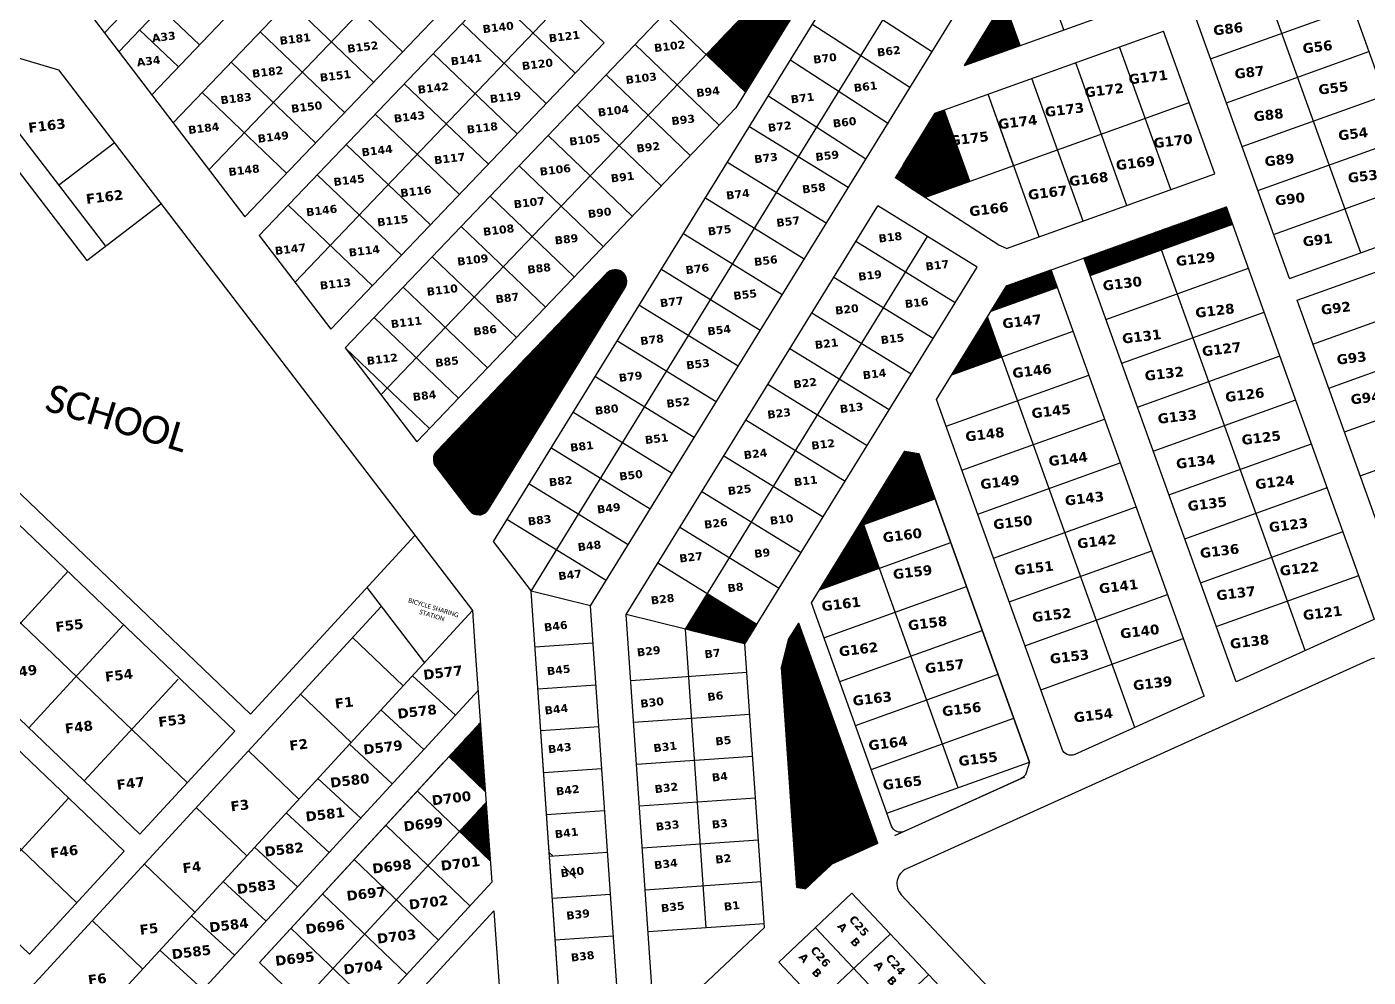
# Model space of a CAD drawing. Header units: millimetres. Extents: x 2359 to 301137, y 976657 to 981112.
# Drawn here: x 298977 to 299553, y 978915 to 979323 of the extents above; entities that cross this region are included whole.
import ezdxf

# ---------------------------------------------------------------- set-up
doc = ezdxf.new("R2010")
doc.units = ezdxf.units.MM
doc.header["$MEASUREMENT"] = 0
doc.layers.add('Annotation - Text_Pen_No__86', color=7, linetype='Continuous', lineweight=20, true_color=0x5555ff)
doc.layers.add('DESIGNNN', color=7, linetype='Continuous')
doc.layers.add('Plines', color=1, linetype='Continuous')
doc.styles.get("Standard").update_dxf_attribs({"font": 'arial.ttf'})
pattern_1 = [(45, (20960.45515, 4365.00687), (-0.088388347648, 0.088388347648), [])]

msp = doc.modelspace()

# ---------------------------------------------------------------- hatches: boundary and pattern name
h = msp.add_hatch()
h.set_pattern_fill('ANSI31', color=3)
h.set_pattern_definition(pattern_1)
h.paths.add_polyline_path([(299359.91995, 979139.78761), (299353.87479, 979140.77377), (299335.65028, 979111.20446), (299336.2887, 979109.42607), (299366.87737, 979120.40712)])
h.paths.add_polyline_path([(299335.65028, 979111.20446), (299317.24341, 979081.33927), (299343.04628, 979090.60227)])
h.paths.add_polyline_path([(299370.77241, 979287.13565), (299366.8634, 979285.73235), (299349.73581, 979257.94279), (299362.54845, 979249.65255), (299381.75347, 979256.54699)])
h.paths.add_polyline_path([(299396.50843, 979333.83148), (299379.47688, 979306.19775), (299403.35182, 979314.76864)])
h.paths.add_polyline_path([(299329.46105, 979461.40478), (299313.30634, 979444.49987), (299331.3805, 979427.2278), (299338.90399, 979435.10066)])
h.paths.add_polyline_path([(299306.79798, 979524.53465), (299295.07413, 979512.26636), (299313.14829, 979494.99429), (299316.24093, 979498.23054)])
h = msp.add_hatch()
h.set_pattern_fill('ANSI31', color=3)
h.set_pattern_definition(pattern_1)
h.paths.add_polyline_path([(299494.6252, 979238.09747), (299491.92168, 979245.62835), (299430.74435, 979223.66623), (299433.44787, 979216.13535)])
h.paths.add_polyline_path([(299419.33002, 979211.06717), (299416.62651, 979218.59805), (299397.63931, 979211.78182), (299390.9109, 979200.86496)])
h.paths.add_polyline_path([(299389.36323, 979198.35385), (299374.09292, 979173.57775), (299395.49894, 979181.26232)])
h.paths.add_polyline_path([(299649.30794, 979413.94223), (299603.41989, 979393.78516), (299608.4564, 979379.75553), (299655.51589, 979396.64947)])
h.paths.add_polyline_path([(299594.24228, 979389.75375), (299548.35424, 979369.59667), (299551.98502, 979359.48281), (299599.04451, 979376.37674)])
h.paths.add_polyline_path([(300047.66012, 979523.39144), (300040.97076, 979520.45303), (300051.02516, 979497.56397), (300058.93933, 979501.0404)])
h = msp.add_hatch()
h.set_pattern_fill('ANSI31', color=3)
h.set_pattern_definition(pattern_1)
h.paths.add_polyline_path([(299233.89473, 979211.0281, 0.899983778), (299226.02341, 979217.10592), (299153.02599, 979140.71863, 0.36941146), (299152.6687, 979134.2274), (299167.01827, 979115.45839, 0.525869059), (299175.24687, 979115.8718)])
h.paths.add_polyline_path([(299343.48218, 979388.83401), (299343.28356, 979389.02381), (299268.66819, 979310.94343), (299285.5391, 979294.82121)])
h = msp.add_hatch()
h.set_pattern_fill('ANSI31', color=3)
h.set_pattern_definition(pattern_1)
h.paths.add_polyline_path([(299171.81328, 979024.44665), (299158.32269, 979009.79686), (299173.92015, 978994.88033)])
h.paths.add_polyline_path([(299174.25425, 978990.19177), (299162.84307, 978977.80006), (299176.03637, 978965.18273)])
h.paths.add_polyline_path([(299290.49361, 979066.52637), (299269.21115, 979079.64343), (299259.83292, 979064.42722), (299285.32796, 979058.1451)])
h = msp.add_hatch()
h.set_pattern_fill('ANSI31', color=3)
h.set_pattern_definition(pattern_1)
h.paths.add_polyline_path([(299308.4581, 979067.08507), (299304.07885, 979059.97973), (299301.06353, 979048.04443), (299307.60415, 978953.61683), (299311.33109, 978953.06446), (299322.74659, 978963.81888), (299342.35584, 978972.66007)])

# ---------------------------------------------------------------- linework, layer by layer
at = {"color": 4}
for p, q in [((299102.20654, 979346.62792), (299138.35487, 979312.08376)), ((299188.83618, 979350.43511), (299224.9845, 979315.89096)), ((299089.77065, 979333.61452), (299125.91897, 979299.07037)), ((299176.40028, 979337.42171), (299212.54861, 979302.87756)), ((299250.59403, 979328.21551), (299285.5391, 979294.82121)), ((299163.96439, 979324.40832), (299200.11271, 979289.86416)), ((299077.33475, 979320.60113), (299113.48308, 979286.05697)), ((299311.50683, 979319.8007), (299311.61414, 979319.69815)), ((299151.52849, 979311.39492), (299187.67682, 979276.85077)), ((299238.15813, 979315.20211), (299274.30646, 979280.65796)), ((299064.89885, 979307.58773), (299101.04718, 979273.04357)), ((299225.72223, 979302.18872), (299261.87056, 979267.64456)), ((299052.46296, 979294.57433), (299088.61128, 979260.03018)), ((299139.0926, 979298.38152), (299175.24092, 979263.83737)), ((299213.28634, 979289.17532), (299249.43466, 979254.63117)), ((299126.6567, 979285.36813), (299162.80503, 979250.82397)), ((299200.85044, 979276.16192), (299236.99877, 979241.61777)), ((299114.22081, 979272.35473), (299150.36913, 979237.81058)), ((299101.78491, 979259.34133), (299137.93323, 979224.79718)), ((299188.41455, 979263.14853), (299224.56287, 979228.60437)), ((299175.97865, 979250.13513), (299212.12698, 979215.59097)), ((299089.34901, 979246.32794), (299125.49734, 979211.78378)), ((299163.54276, 979237.12173), (299199.69108, 979202.57758)), ((299163.54276, 979237.12173), (299199.69108, 979202.57758)), ((299151.10686, 979224.10834), (299187.25518, 979189.56418)), ((299138.67096, 979211.09494), (299174.81929, 979176.55078)), ((299126.23507, 979198.08154), (299162.38339, 979163.53739)), ((299113.79917, 979185.06815), (299149.9475, 979150.52399))]:
    msp.add_line(p, q, dxfattribs=at)
for p, q in [((299034.62886, 979330.91411), (299051.25709, 979315.0238)), ((299025.64738, 979321.51555), (299042.2756, 979305.62524)), ((299407.42281, 979007.46437), (299359.91995, 979139.78761)), ((299376.83415, 978996.48331), (299335.65028, 979111.20446)), ((299342.35584, 978972.66007), (299308.4581, 979067.08507))]:
    msp.add_line(p, q)
at = {"color": 1}
for p, q in [((298990.90738, 979254.8682), (299014.72391, 979273.11027)), ((299003.03481, 979222.58933), (299034.79018, 979246.91209))]:
    msp.add_line(p, q, dxfattribs=at)
at = {"color": 40, "true_color": 0xf8d731}
for p, q in [((299336.2887, 979109.42607), (299366.87737, 979120.40712)), ((299317.24341, 979081.33927), (299373.63494, 979101.58333)), ((299319.21519, 979060.79742), (299380.39252, 979082.75954)), ((299325.97276, 979041.97363), (299387.15009, 979063.93575)), ((299332.73034, 979023.14983), (299393.90767, 979045.11195)), ((299339.48791, 979004.32604), (299400.66524, 979026.28816)), ((299346.24549, 978985.50225), (299407.42281, 979007.46437))]:
    msp.add_line(p, q, dxfattribs=at)
at = {"color": 2}
for points in [[(299518.8794, 979214.92996), (299466.17032, 979361.75555, -0.414213562), (299468.58357, 979366.87182), (299522.23138, 979386.13091, -0.414213562), (299527.34765, 979383.71766), (299580.05673, 979236.89208)], [(299482.26988, 979035.74291), (299426.77551, 979010.72225, -0.437520368), (299421.36666, 979013.01723), (299367.54234, 979162.94941)]]:
    msp.add_lwpolyline(points, format="xyb", dxfattribs=at)
for points in [[(299372.82388, 979371.63987), (299356.1204, 979382.44762, 0.420656297), (299349.14772, 979380.87313), (299177.28644, 979102.02777)], [(299397.47013, 979227.65836), (299394.18487, 979229.18266), (299355.48528, 979254.22268, -0.407800046), (299353.32885, 979263.77251), (299366.8634, 979285.73235)], [(299313.82939, 979075.80001), (299353.87479, 979140.77377), (299359.91995, 979139.78761), (299407.42281, 979007.46437), (299405.99767, 979002.84034, -0.215300713), (299403.8192, 979000.37197), (299353.61784, 978977.73775, -0.437520368), (299348.20899, 978980.03274), (299313.82939, 979075.80001)]]:
    msp.add_lwpolyline(points, format="xyb")
for points in [[(299422.17561, 979321.52622), (299400.21349, 979382.70355)], [(299403.35182, 979314.76864), (299381.3897, 979375.94597)], [(299549.46807, 979225.91102), (299495.40747, 979376.50136)], [(299379.47688, 979306.19775), (299459.8232, 979335.04137)], [(299485.09153, 979309.04893), (299546.26886, 979331.01104)], [(299366.8634, 979285.73235), (299464.89138, 979320.92352)], [(299486.8535, 979259.74619), (299464.89138, 979320.92352)], [(299468.0297, 979252.98862), (299446.06759, 979314.16595)], [(299491.84911, 979290.22513), (299553.02643, 979312.18725)], [(299449.20591, 979246.23105), (299427.24379, 979307.40837)], [(299430.38212, 979239.47347), (299408.42, 979300.6508)], [(299411.55832, 979232.7159), (299389.59621, 979293.89322)], [(299498.60668, 979271.40134), (299559.78401, 979293.36346)], [(299362.54845, 979249.65255), (299475.87244, 979290.33486)], [(299505.36425, 979252.57755), (299566.54158, 979274.53966)], [(299397.47013, 979227.65836), (299486.8535, 979259.74619)], [(299512.12183, 979233.75375), (299573.29916, 979255.71587)], [(299397.63931, 979211.78182), (299491.92168, 979245.62835)], [(299508.14035, 979200.44988), (299491.92168, 979245.62835)], [(299518.8794, 979214.92996), (299580.05673, 979236.89208)], [(299525.70724, 979055.32745), (299464.03653, 979227.11641)], [(299522.25819, 979205.51806), (299583.43552, 979227.48018)], [(299482.26988, 979035.74291), (299416.62651, 979218.59805)], [(299495.98694, 979041.9275), (299430.74435, 979223.66623)], [(299367.54234, 979162.94941), (299397.70587, 979211.88982)], [(299390.9109, 979200.86496), (299419.33002, 979211.06717)], [(299529.01577, 979186.69427), (299590.19309, 979208.65639)], [(299569.56121, 979073.75151), (299522.25819, 979205.51806)], [(299452.54957, 979022.34296), (299389.36323, 979198.35385)], [(299446.96302, 979178.48776), (299508.14035, 979200.44988)], [(299555.44337, 979068.68333), (299508.14035, 979200.44988)], [(299374.09292, 979173.57775), (299426.0876, 979192.24338)], [(299535.77334, 979167.87048), (299596.95067, 979189.83259)], [(299453.72059, 979159.66397), (299514.89792, 979181.62609)], [(299371.66785, 979151.45747), (299432.84517, 979173.41958)], [(299371.66785, 979151.45747), (299432.84517, 979173.41958)], [(299542.53091, 979149.04668), (299603.70824, 979171.0088)], [(299460.47817, 979140.84018), (299521.6555, 979162.8023)], [(299378.42542, 979132.63367), (299439.60275, 979154.59579)], [(299549.28849, 979130.22289), (299610.46582, 979152.18501)], [(299467.23574, 979122.01639), (299528.41307, 979143.9785)], [(299407.42281, 979007.46437), (299359.91995, 979139.78761)], [(299385.183, 979113.80988), (299446.36032, 979135.772)], [(299473.99332, 979103.19259), (299535.17064, 979125.15471)], [(299391.94057, 979094.98609), (299453.1179, 979116.9482)], [(299480.75089, 979084.3688), (299541.92822, 979106.33092)], [(299398.69815, 979076.16229), (299459.87547, 979098.12441)], [(299487.50847, 979065.54501), (299548.68579, 979087.50712)], [(299405.45572, 979057.3385), (299466.63305, 979079.30062)], [(299555.44337, 979068.68333), (299554.88603, 979068.48325), (299495.98694, 979041.9275)], [(299412.21329, 979038.51471), (299473.39062, 979060.47683)]]:
    msp.add_lwpolyline(points, dxfattribs=at)
at = {"color": 4}
for points in [[(299308.31956, 979266.98144), (299360.40428, 979351.48904), (299373.79819, 979373.22068)], [(299219.04086, 979074.47863), (299390.02291, 979351.89745)], [(299365.81047, 979311.85985), (299323.82141, 979339.02827)], [(299379.47688, 979306.19775), (299396.50843, 979333.83148)], [(299356.0322, 979296.74743), (299314.04313, 979323.91584)], [(299346.91736, 979281.20573), (299304.59658, 979308.58879)], [(299337.13909, 979266.09331), (299295.15002, 979293.26173)], [(299329.60202, 979253.86439), (299287.03711, 979280.0985)], [(299193.54582, 979080.76075), (299308.31956, 979266.98144)], [(299320.15774, 979238.54102), (299277.59283, 979264.77513)], [(299310.71346, 979223.21766), (299268.14855, 979249.45176)], [(299234.33788, 979070.70935), (299342.37149, 979245.99416)], [(299384.9364, 979219.76005), (299342.37149, 979245.99416)], [(299301.26918, 979207.89429), (299258.70427, 979234.1284)], [(299259.83292, 979064.42722), (299363.65394, 979232.8771)], [(299375.49212, 979204.43668), (299332.92721, 979230.67079)], [(299291.8249, 979192.57092), (299249.25999, 979218.80503)], [(299285.32796, 979058.1451), (299384.9364, 979219.76005)], [(299366.04784, 979189.11331), (299323.48293, 979215.34742)], [(299282.38062, 979177.24755), (299239.81571, 979203.48166)], [(299356.60356, 979173.78995), (299314.03865, 979200.02406)], [(299272.93634, 979161.92419), (299230.37143, 979188.15829)], [(299347.15928, 979158.46658), (299304.59437, 979184.70069)], [(299263.49206, 979146.60082), (299220.92715, 979172.83493)], [(299337.715, 979143.14321), (299295.15009, 979169.37732)], [(299254.04778, 979131.27745), (299211.48287, 979157.51156)], [(299328.27072, 979127.81984), (299285.70581, 979154.05395)], [(299244.6035, 979115.95408), (299202.03859, 979142.18819)], [(299318.82644, 979112.49648), (299276.26153, 979138.73059)], [(299235.15922, 979100.63072), (299192.59431, 979126.86482)], [(299309.38216, 979097.17311), (299266.81725, 979123.40722)], [(299225.71494, 979085.30735), (299183.15003, 979111.54146)], [(299299.93788, 979081.84974), (299257.37297, 979108.08385)], [(299290.49361, 979066.52637), (299247.9287, 979092.76048)], [(299219.04086, 979074.47863), (299193.54582, 979080.76075)], [(299232.3131, 978882.86598), (299219.04086, 979074.47863)], [(299285.32796, 979058.1451), (299234.33788, 979070.70935)], [(299268.70357, 978936.36079), (299259.83292, 979064.42722)], [(299220.15095, 979058.45217), (299195.2107, 979056.72466)], [(299293.7535, 978936.5048), (299285.32796, 979058.1451)], [(299286.18096, 979045.83015), (299236.30048, 979042.37513)], [(299221.39475, 979040.49519), (299196.45451, 979038.76768)], [(299287.42477, 979027.87317), (299237.54429, 979024.41815)], [(299222.63856, 979022.53822), (299197.69832, 979020.81071)], [(299288.66858, 979009.9162), (299238.7881, 979006.46118)], [(299223.88237, 979004.58124), (299198.94213, 979002.85373)], [(299289.91239, 978991.95922), (299240.0319, 978988.5042)], [(299225.12618, 978986.62427), (299200.18594, 978984.89676)], [(299291.1562, 978974.00225), (299241.27571, 978970.54723)], [(299226.36999, 978968.66729), (299201.42974, 978966.93978)], [(299292.40001, 978956.04528), (299242.51952, 978952.59025)], [(299227.6138, 978950.71032), (299202.67355, 978948.98281)], [(299293.64381, 978938.0883), (299243.76333, 978934.63328)], [(299228.8576, 978932.75334), (299203.91736, 978931.02583)]]:
    msp.add_lwpolyline(points, dxfattribs=at)
for points in [[(299379.47688, 979306.19775), (299459.8232, 979335.04137)], [(299006.21485, 979325.7868), (299070.76544, 979241.35561)], [(299400.57727, 979263.30456), (299389.59621, 979293.89322)], [(299381.75347, 979256.54699), (299370.77241, 979287.13565)], [(299637.3636, 978341.09392), (299213.62468, 978790.8804), (299193.54582, 979080.76075), (299308.31956, 979266.98144)], [(299076.91312, 979233.31454), (299107.6515, 979193.10921)], [(299113.79917, 979185.06815), (299144.53755, 979144.86282)], [(299313.82939, 979075.80001), (299353.87479, 979140.77377)], [(299177.28644, 979102.02777), (299193.54582, 979080.76075)], [(299209.06423, 978856.71997), (299193.54582, 979080.76075)], [(299342.35584, 978972.66007), (299322.74659, 978963.81888), (299311.33109, 978953.06446), (299307.60415, 978953.61683), (299301.06353, 979048.04443), (299304.07885, 979059.97973), (299308.4581, 979067.08507)], [(299304.07885, 979059.97973), (299308.4581, 979067.08507)], [(299307.60415, 978953.61683), (299301.06353, 979048.04443)], [(299349.6716, 978975.95852), (299405.46571, 979001.11433)], [(299311.33109, 978953.06446), (299322.74659, 978963.81888), (299342.35584, 978972.66007)], [(299299.90471, 978921.69167), (299331.20305, 978951.17749)]]:
    msp.add_lwpolyline(points)
msp.add_lwpolyline([(299293.7535, 978936.5048), (299257.44977, 978902.41641, -0.632388094), (299245.6749, 978907.03571), (299234.33788, 979070.70935), (299342.37149, 979245.99416)], format="xyb", dxfattribs=at)
at = {"color": 40, "true_color": 0xf8d731}
for points in [[(299433.44787, 979216.13535), (299494.6252, 979238.09747)], [(299440.20544, 979197.31156), (299501.38277, 979219.27368)], [(299446.96302, 979178.48776), (299508.14035, 979200.44988)]]:
    msp.add_lwpolyline(points, dxfattribs=at)
for points in [[(299226.02341, 979217.10592), (299153.02599, 979140.71863, 0.36941146), (299152.6687, 979134.2274), (299167.01827, 979115.45839, 0.525869059), (299175.24687, 979115.8718), (299233.89473, 979211.0281, 0.899983778)], [(299678.93294, 978603.9473), (299685.15302, 978603.01295), (299712.78719, 978618.72568), (299714.91288, 978624.46757), (299563.07112, 979047.4356, 0.437520368), (299553.60563, 979051.45182), (299354.61748, 978961.73432, 0.515160239), (299352.39956, 978950.55293)]]:
    msp.add_lwpolyline(points, format="xyb", close=True)
at = {"layer": 'DESIGNNN', "color": 7}
for points in [[(299016.6659, 979312.11698), (299325.18131, 979634.95931)], [(299030.80555, 979293.62253), (299334.41786, 979611.33406)], [(299010.51822, 979320.15805), (299073.06618, 979385.61063)], [(299144.53755, 979144.86282), (299281.35729, 979288.03622)]]:
    msp.add_lwpolyline(points, dxfattribs=at)
at = {"layer": 'DESIGNNN', "color": 4}
msp.add_lwpolyline([(299113.79917, 979185.06815), (299337.0932, 979418.73155, -0.557463346), (299345.41398, 979416.96653), (299350.27201, 979403.43409, -0.228087244), (299349.82255, 979399.12129), (299281.35729, 979288.03622)], format="xyb", dxfattribs=at)
for points in [[(299129.16836, 979164.96548), (299344.17244, 979389.95397)], [(299040.02706, 979281.56093), (299127.07833, 979372.65471)], [(299055.39625, 979261.45827), (299145.1525, 979355.38263)], [(299076.91312, 979233.31454), (299188.83618, 979350.43511)], [(299070.76544, 979241.35561), (299163.22666, 979338.11056)], [(299092.28231, 979213.21188), (299206.91034, 979333.16303)], [(299107.6515, 979193.10921), (299224.9845, 979315.89096)]]:
    msp.add_lwpolyline(points, dxfattribs=at)
at = {"layer": 'DESIGNNN', "color": 44}
for points in [[(299331.20305, 978951.17749), (299299.90471, 978921.69167)], [(299413.48907, 978863.83329), (299331.20305, 978951.17749)], [(299397.8399, 978849.09037), (299315.55388, 978936.43458)], [(299347.66025, 978933.70865), (299316.36191, 978904.22283)], [(299382.19073, 978834.34746), (299299.90471, 978921.69167)], [(299364.11746, 978916.23981), (299332.81912, 978886.75398)]]:
    msp.add_lwpolyline(points, dxfattribs=at)
at = {"layer": 'Plines', "color": 1}
for points in [[(298495.41766, 979445.7871), (298519.77391, 979444.71658), (298755.31043, 979374.5001), (298990.84695, 979304.28361), (299168.42739, 979072.43764), (298912.40447, 978794.41555)], [(298938.40485, 979278.17768), (298966.98279, 979269.65823), (299003.03481, 979222.58933)], [(298910.2905, 979183.86995), (299073.19796, 979028.07443)], [(298907.08066, 979173.10278), (299066.42271, 979020.71701)], [(298897.45116, 979140.80124), (299046.09698, 978998.64475)], [(298887.82165, 979108.49971), (299025.77124, 978976.57249)], [(299073.19796, 979028.07443), (299143.73631, 979104.67389)], [(298884.61182, 979097.73253), (299018.99599, 978969.21508)], [(298954.21061, 979045.00905), (298994.86208, 979089.15357)], [(298938.14615, 978866.65584), (299129.27921, 979074.21231)], [(298874.98231, 979065.431), (298998.67026, 978947.14282)], [(298978.06415, 979022.19687), (299018.71563, 979066.34138)], [(299117.01263, 979060.89171), (299138.69767, 979040.15336)], [(299001.9177, 978999.38468), (299042.14755, 979043.07135)], [(299094.65432, 979036.61223), (299116.33936, 979015.87388)], [(298865.35281, 979033.12947), (298978.34452, 978925.07056)], [(299025.77124, 978976.57249), (299066.42271, 979020.71701)], [(299072.29601, 979012.33274), (299093.98105, 978991.59439)], [(298954.49098, 978947.88275), (298995.14245, 978992.02726)], [(299049.9377, 978988.05326), (299071.62274, 978967.31491)], [(298978.34452, 978925.07056), (299018.99599, 978969.21508)], [(299027.57939, 978963.77378), (299049.26443, 978943.03542)], [(299005.22108, 978939.49429), (299026.90612, 978918.75594)]]:
    msp.add_lwpolyline(points, dxfattribs=at)
at = {"layer": 'Plines', "color": 7}
for points in [[(298495.41766, 979445.7871), (298519.77391, 979444.71658), (298990.84695, 979304.28361), (299168.42739, 979072.43764), (299169.487, 979057.09206), (299176.69522, 978955.93689)], [(298990.84695, 979304.28361), (299168.42739, 979072.43764)], [(299177.57397, 978943.60513), (299189.14761, 978781.18884), (299424.23811, 978544.00353), (299642.71578, 978300.68765)]]:
    msp.add_lwpolyline(points, dxfattribs=at)
at = {"layer": 'Plines', "color": 12, "true_color": 0xdf0000}
for points in [[(298742.88896, 979346.8984), (298972.94883, 979278.31457), (299010.97365, 979228.67002)], [(299123.10644, 979082.27138), (299147.79752, 979050.03513)]]:
    msp.add_lwpolyline(points, dxfattribs=at)
at = {"layer": 'Plines', "color": 6}
for points in [[(299142.72186, 979044.52333), (299161.11214, 979027.58823)], [(298930.79475, 978777.48045), (299170.83689, 979038.1486)], [(299129.17378, 979029.81111), (299147.56405, 979012.87601)], [(299077.01974, 978921.50783), (299171.81328, 979024.44665)], [(299077.01974, 978921.50783), (299171.81328, 979024.44665)], [(299115.6257, 979015.09889), (299134.01597, 978998.16378)], [(299077.01974, 978921.50783), (299155.8178, 979007.07673)], [(299173.92015, 978994.88033), (299158.32269, 979009.79686)], [(299102.07761, 979000.38666), (299120.46789, 978983.45156)], [(299176.03637, 978965.18273), (299144.7722, 978995.08202)], [(299095.41002, 978904.57272), (299174.25425, 978990.19177)], [(299088.52953, 978985.67444), (299106.91981, 978968.73934)], [(299167.36344, 978945.80326), (299131.22171, 978980.36718)], [(299074.98145, 978970.96222), (299093.37173, 978954.02712)], [(299153.81295, 978931.08843), (299117.67122, 978965.65234)], [(299203.02092, 978967.05), (299201.30869, 978968.68747)], [(299212.84175, 978957.65791), (299207.49276, 978962.77338)], [(299061.43337, 978956.25), (299079.82365, 978939.31489)], [(299113.16148, 978886.94391), (299176.69522, 978955.93689)], [(299140.26246, 978916.37359), (299104.12073, 978950.9375)], [(299119.66699, 978880.7224), (299177.57397, 978943.60513)], [(299047.88529, 978941.53778), (299066.27556, 978924.60267)], [(299126.71197, 978901.65875), (299090.57024, 978936.22267)], [(299034.3372, 978926.82555), (299052.72748, 978909.89045)], [(299077.01974, 978921.50783), (299081.35121, 978926.21148)], [(299186.61749, 978816.69472), (299077.01974, 978921.50783)]]:
    msp.add_lwpolyline(points, dxfattribs=at)

# ---------------------------------------------------------------- texts
at = {"layer": 'Annotation - Text_Pen_No__86', "color": 7, "linetype": 'Continuous', "lineweight": 20, "attachment_point": 2}
for s, insert, char_height, rotation in [('\\A1;{\\fVerdana|b1|i0|c0|p34;B140}', (299179.23746, 979324.27802), 3.4335879, 7.03243421), ('\\A1;{\\fVerdana|b1|i0|c0|p34;G86}', (299492.35209, 979324.04291), 4.2341379, 7.03243421), ('\\A1;{\\fVerdana|b1|i0|c0|p34;A33}', (299035.76403, 979320.21345), 3.4335879, 7.03243421), ('\\A1;{\\fVerdana|b1|i0|c0|p34;B181}', (299092.15572, 979319.3166), 3.4335879, 7.03243421), ('\\A1;{\\fVerdana|b1|i0|c0|p34;B152}', (299121.16438, 979315.85915), 3.4335879, 7.03243421), ('\\A1;{\\fVerdana|b1|i0|c0|p34;B121}', (299207.63234, 979320.34119), 3.4335879, 7.03243421), ('\\A1;{\\fVerdana|b1|i0|c0|p34;B102}', (299252.79076, 979316.18793), 3.4335879, 7.03243421), ('\\A1;{\\fVerdana|b1|i0|c0|p34;G56}', (299530.6848, 979316.34666), 4.2341379, 7.03243421), ('\\A1;{\\fVerdana|b1|i0|c0|p34;B141}', (299165.55198, 979310.49848), 3.4335879, 7.03243421), ('\\A1;{\\fVerdana|b1|i0|c0|p34;B70}', (299319.42673, 979311.01346), 3.4335879, 7.03243421), ('\\A1;{\\fVerdana|b1|i0|c0|p34;B62}', (299346.82767, 979314.07295), 3.4335879, 7.03243421), ('\\A1;{\\fVerdana|b1|i0|c0|p34;A34}', (299029.27294, 979309.8462), 3.4335879, 7.03243421), ('\\A1;{\\fVerdana|b1|i0|c0|p34;B182}', (299080.33606, 979305.16464), 3.4335879, 7.03243421), ('\\A1;{\\fVerdana|b1|i0|c0|p34;B120}', (299196.0842, 979308.46283), 3.4335879, 7.03243421), ('\\A1;{\\fVerdana|b1|i0|c0|p34;G87}', (299501.48744, 979305.42875), 4.2341379, 7.03243421), ('\\A1;{\\fVerdana|b1|i0|c0|p34;B151}', (299109.41322, 979303.47922), 3.4335879, 7.03243421), ('\\A1;{\\fVerdana|b1|i0|c0|p34;B142}', (299151.38786, 979298.30002), 3.4335879, 7.03243421), ('\\A1;{\\fVerdana|b1|i0|c0|p34;B103}', (299240.60616, 979302.49112), 3.4335879, 7.03243421), ('\\A1;{\\fVerdana|b1|i0|c0|p34;B61}', (299336.84515, 979298.849), 3.4335879, 7.03243421), ('\\A1;{\\fVerdana|b1|i0|c0|p34;G171}', (299458.06475, 979303.33667), 4.2341379, 7.03243421), ('\\A1;{\\fVerdana|b1|i0|c0|p34;G55}', (299537.47755, 979298.67587), 4.2341379, 7.03243421), ('\\A1;{\\fVerdana|b1|i0|c0|p34;B183}', (299066.78993, 979293.80472), 3.4335879, 7.03243421), ('\\A1;{\\fVerdana|b1|i0|c0|p34;B119}', (299182.34662, 979294.32373), 3.4335879, 7.03243421), ('\\A1;{\\fVerdana|b1|i0|c0|p34;B94}', (299269.26773, 979296.68034), 3.4335879, 7.03243421), ('\\A1;{\\fVerdana|b1|i0|c0|p34;B71}', (299309.79657, 979293.96634), 3.4335879, 7.03243421), ('\\A1;{\\fVerdana|b1|i0|c0|p34;G172}', (299439.17263, 979297.74347), 4.2341379, 7.03243421), ('\\A1;{\\fVerdana|b1|i0|c0|p34;B150}', (299097.08528, 979290.14132), 3.4335879, 7.03243421), ('\\A1;{\\fVerdana|b1|i0|c0|p34;B104}', (299228.66994, 979288.52376), 3.4335879, 7.03243421), ('\\A1;{\\fVerdana|b1|i0|c0|p34;G173}', (299422.14639, 979289.35365), 4.2341379, 7.03243421), ('\\A1;{\\fVerdana|b1|i0|c0|p34;G88}', (299509.69521, 979287.13914), 4.2341379, 7.03243421), ('\\A1;{\\fVerdana|b1|i0|c0|p34;F163}', (298985.61394, 979282.5412), 4.2341379, 7.03243421), ('\\A1;{\\fVerdana|b1|i0|c0|p34;B184}', (299052.92602, 979281.01884), 3.4335879, 7.03243421), ('\\A1;{\\fVerdana|b1|i0|c0|p34;B143}', (299141.15868, 979285.91786), 3.4335879, 7.03243421), ('\\A1;{\\fVerdana|b1|i0|c0|p34;B118}', (299172.43169, 979281.18177), 3.4335879, 7.03243421), ('\\A1;{\\fVerdana|b1|i0|c0|p34;B93}', (299258.60618, 979284.64374), 3.4335879, 7.03243421), ('\\A1;{\\fVerdana|b1|i0|c0|p34;B72}', (299300.00297, 979281.74923), 3.4335879, 7.03243421), ('\\A1;{\\fVerdana|b1|i0|c0|p34;B60}', (299327.86756, 979283.59926), 3.4335879, 7.03243421), ('\\A1;{\\fVerdana|b1|i0|c0|p34;G174}', (299402.08814, 979284.11002), 4.2341379, 7.03243421), ('\\A1;{\\fVerdana|b1|i0|c0|p34;B149}', (299082.7416, 979277.28728), 3.4335879, 7.03243421), ('\\A1;{\\fVerdana|b1|i0|c0|p34;B105}', (299216.41594, 979276.06082), 3.4335879, 7.03243421), ('\\A1;{\\fVerdana|b1|i0|c0|p34;G175}', (299381.21353, 979277.00199), 4.2341379, 7.03243421), ('\\A1;{\\fVerdana|b1|i0|c0|p34;G170}', (299468.67695, 979275.95325), 4.2341379, 7.03243421), ('\\A1;{\\fVerdana|b1|i0|c0|p34;G54}', (299545.95662, 979279.02737), 4.2341379, 7.03243421), ('\\A1;{\\fVerdana|b1|i0|c0|p34;B144}', (299127.31083, 979271.43933), 3.4335879, 7.03243421), ('\\A1;{\\fVerdana|b1|i0|c0|p34;B92}', (299243.61577, 979272.88038), 3.4335879, 7.03243421), ('\\A1;{\\fVerdana|b1|i0|c0|p34;B117}', (299158.43039, 979268.05378), 3.4335879, 7.03243421), ('\\A1;{\\fVerdana|b1|i0|c0|p34;B73}', (299294.11164, 979268.26884), 3.4335879, 7.03243421), ('\\A1;{\\fVerdana|b1|i0|c0|p34;B59}', (299320.38626, 979269.24657), 3.4335879, 7.03243421), ('\\A1;{\\fVerdana|b1|i0|c0|p34;G169}', (299452.58368, 979266.51472), 4.2341379, 7.03243421), ('\\A1;{\\fVerdana|b1|i0|c0|p34;G89}', (299514.38576, 979267.85116), 4.2341379, 7.03243421), ('\\A1;{\\fVerdana|b1|i0|c0|p34;B148}', (299070.22249, 979263.02405), 3.4335879, 7.03243421), ('\\A1;{\\fVerdana|b1|i0|c0|p34;B145}', (299115.27535, 979258.74898), 3.4335879, 7.03243421), ('\\A1;{\\fVerdana|b1|i0|c0|p34;B106}', (299203.72423, 979263.16058), 3.4335879, 7.03243421), ('\\A1;{\\fVerdana|b1|i0|c0|p34;B91}', (299232.5913, 979260.07461), 3.4335879, 7.03243421), ('\\A1;{\\fVerdana|b1|i0|c0|p34;G168}', (299432.52542, 979259.63973), 4.2341379, 7.03243421), ('\\A1;{\\fVerdana|b1|i0|c0|p34;G53}', (299550.10592, 979260.82096), 4.2341379, 7.03243421), ('\\A1;{\\fVerdana|b1|i0|c0|p34;B116}', (299143.93238, 979253.96788), 3.4335879, 7.03243421), ('\\A1;{\\fVerdana|b1|i0|c0|p34;B74}', (299282.08189, 979252.71567), 3.4335879, 7.03243421), ('\\A1;{\\fVerdana|b1|i0|c0|p34;B58}', (299314.70047, 979255.3424), 3.4335879, 7.03243421), ('\\A1;{\\fVerdana|b1|i0|c0|p34;G167}', (299414.91611, 979253.81348), 4.2341379, 7.03243421), ('\\A1;{\\fVerdana|b1|i0|c0|p34;F162}', (299010.35202, 979251.99627), 4.2341379, 7.03243421), ('\\A1;{\\fVerdana|b1|i0|c0|p34;B107}', (299192.56428, 979249.16709), 3.4335879, 7.03243421), ('\\A1;{\\fVerdana|b1|i0|c0|p34;G166}', (299389.68858, 979246.70609), 4.2341379, 7.03243421), ('\\A1;{\\fVerdana|b1|i0|c0|p34;G90}', (299518.89586, 979251.08686), 4.2341379, 7.03243421), ('\\A1;{\\fVerdana|b1|i0|c0|p34;B146}', (299103.52166, 979245.73842), 3.4335879, 7.03243421), ('\\A1;{\\fVerdana|b1|i0|c0|p34;B115}', (299134.00442, 979241.41527), 3.4335879, 7.03243421), ('\\A1;{\\fVerdana|b1|i0|c0|p34;B90}', (299222.76177, 979244.79414), 3.4335879, 7.03243421), ('\\A1;{\\fVerdana|b1|i0|c0|p34;B57}', (299303.62811, 979240.98971), 3.4335879, 7.03243421), ('\\A1;{\\fVerdana|b1|i0|c0|p34;B108}', (299179.43498, 979237.36011), 3.4335879, 7.03243421), ('\\A1;{\\fVerdana|b1|i0|c0|p34;B75}', (299274.22469, 979237.29753), 3.4335879, 7.03243421), ('\\A1;{\\fVerdana|b1|i0|c0|p34;B147}', (299090.11539, 979229.18136), 3.4335879, 7.03243421), ('\\A1;{\\fVerdana|b1|i0|c0|p34;B89}', (299208.5383, 979233.42442), 3.4335879, 7.03243421), ('\\A1;{\\fVerdana|b1|i0|c0|p34;B18}', (299347.46857, 979234.26189), 3.4335879, 7.03243421), ('\\A1;{\\fVerdana|b1|i0|c0|p34;G91}', (299530.7702, 979233.50838), 4.2341379, 7.03243421), ('\\A1;{\\fVerdana|b1|i0|c0|p34;B114}', (299121.81134, 979228.44586), 3.4335879, 7.03243421), ('\\A1;{\\fVerdana|b1|i0|c0|p34;B109}', (299168.32382, 979224.58336), 3.4335879, 7.03243421), ('\\A1;{\\fVerdana|b1|i0|c0|p34;B56}', (299294.05202, 979224.24491), 3.4335879, 7.03243421), ('\\A1;{\\fVerdana|b1|i0|c0|p34;G129}', (299478.36449, 979225.34951), 4.2341379, 7.03243421), ('\\A1;{\\fVerdana|b1|i0|c0|p34;B88}', (299196.78546, 979220.90942), 3.4335879, 7.03243421), ('\\A1;{\\fVerdana|b1|i0|c0|p34;B76}', (299264.66353, 979220.74434), 3.4335879, 7.03243421), ('\\A1;{\\fVerdana|b1|i0|c0|p34;B19}', (299338.76442, 979217.92536), 3.4335879, 7.03243421), ('\\A1;{\\fVerdana|b1|i0|c0|p34;B17}', (299367.62935, 979222.28171), 3.4335879, 7.03243421), ('\\A1;{\\fVerdana|b1|i0|c0|p34;B113}', (299109.42534, 979214.28462), 3.4335879, 7.03243421), ('\\A1;{\\fVerdana|b1|i0|c0|p34;G130}', (299446.95892, 979214.8278), 4.2341379, 7.03243421), ('\\A1;{\\fVerdana|b1|i0|c0|p34;B110}', (299155.25049, 979211.65652), 3.4335879, 7.03243421), ('\\A1;{\\fVerdana|b1|i0|c0|p34;B87}', (299183.16746, 979208.25472), 3.4335879, 7.03243421), ('\\A1;{\\fVerdana|b1|i0|c0|p34;B77}', (299253.69672, 979206.57538), 3.4335879, 7.03243421), ('\\A1;{\\fVerdana|b1|i0|c0|p34;B55}', (299285.18796, 979209.67788), 3.4335879, 7.03243421), ('\\A1;{\\fVerdana|b1|i0|c0|p34;B20}', (299328.84213, 979203.35417), 3.4335879, 7.03243421), ('\\A1;{\\fVerdana|b1|i0|c0|p34;B16}', (299358.7594, 979206.20831), 3.4335879, 7.03243421), ('\\A1;{\\fVerdana|b1|i0|c0|p34;G128}', (299486.6777, 979203.19853), 4.2341379, 7.03243421), ('\\A1;{\\fVerdana|b1|i0|c0|p34;G92}', (299538.58305, 979204.27889), 4.2341379, 7.03243421), ('\\A1;{\\fVerdana|b1|i0|c0|p34;B111}', (299139.86212, 979197.77717), 3.4335879, 7.03243421), ('\\A1;{\\fVerdana|b1|i0|c0|p34;G147}', (299403.91488, 979198.58375), 4.2341379, 7.03243421), ('\\A1;{\\fVerdana|b1|i0|c0|p34;B86}', (299173.63483, 979194.37539), 3.4335879, 7.03243421), ('\\A1;{\\fVerdana|b1|i0|c0|p34;B78}', (299245.23146, 979190.32357), 3.4335879, 7.03243421), ('\\A1;{\\fVerdana|b1|i0|c0|p34;B54}', (299274.048, 979194.4706), 3.4335879, 7.03243421), ('\\A1;{\\fVerdana|b1|i0|c0|p34;B15}', (299348.3861, 979190.73579), 3.4335879, 7.03243421), ('\\A1;{\\fVerdana|b1|i0|c0|p34;G131}', (299455.27219, 979192.12304), 4.2341379, 7.03243421), ('\\A1;{\\fVerdana|b1|i0|c0|p34;B21}', (299320.12248, 979188.63275), 3.4335879, 7.03243421), ('\\A1;{\\fVerdana|b1|i0|c0|p34;G127}', (299489.54735, 979186.68876), 4.2341379, 7.03243421), ('\\A1;{\\fVerdana|b1|i0|c0|p34;B112}', (299129.5124, 979181.99283), 3.4335879, 7.03243421), ('\\A1;{\\fVerdana|b1|i0|c0|p34;B85}', (299157.29317, 979180.90426), 3.4335879, 7.03243421), ('\\A1;{\\fVerdana|b1|i0|c0|p34;B53}', (299264.94774, 979179.89043), 3.4335879, 7.03243421), ('\\A1;{\\fVerdana|b1|i0|c0|p34;G146}', (299408.19063, 979177.3314), 4.2341379, 7.03243421), ('\\A1;{\\fVerdana|b1|i0|c0|p34;G93}', (299545.30572, 979182.85605), 4.2341379, 7.03243421), ('\\A1;{\\fVerdana|b1|i0|c0|p34;B79}', (299236.03329, 979174.50949), 3.4335879, 7.03243421), ('\\A1;{\\fVerdana|b1|i0|c0|p34;B14}', (299340.68133, 979175.64233), 3.4335879, 7.03243421), ('\\A1;{\\fVerdana|b1|i0|c0|p34;G132}', (299464.96473, 979176.16173), 4.2341379, 7.03243421), ('\\A1;{\\fVerdana|b1|i0|c0|p34;B84}', (299147.62438, 979166.34455), 3.4335879, 7.03243421), ('\\A1;{\\fVerdana|b1|i0|c0|p34;B22}', (299310.9238, 979171.71805), 3.4335879, 7.03243421), ('\\A1;{\\fVerdana|b1|i0|c0|p34;G126}', (299499.49748, 979167.0968), 4.2341379, 7.03243421), ('\\A1;{\\fVerdana|b1|i0|c0|p34;B80}', (299225.80748, 979160.37665), 3.4335879, 7.03243421), ('\\A1;{\\fVerdana|b1|i0|c0|p34;B52}', (299256.47507, 979163.42893), 3.4335879, 7.03243421), ('\\A1;{\\fVerdana|b1|i0|c0|p34;B13}', (299330.86286, 979161.15271), 3.4335879, 7.03243421), ('\\A1;{\\fVerdana|b1|i0|c0|p34;G145}', (299416.38482, 979160.07878), 4.2341379, 7.03243421), ('\\A1;{\\fVerdana|b1|i0|c0|p34;G94}', (299551.30165, 979165.79037), 4.2341379, 7.03243421), ('\\A1;{\\fVerdana|b1|i0|c0|p34;B23}', (299299.74583, 979158.73777), 3.4335879, 7.03243421), ('\\A1;{\\fVerdana|b1|i0|c0|p34;G133}', (299470.52508, 979157.73944), 4.2341379, 7.03243421), ('\\A1;{\\fVerdana|b1|i0|c0|p34;G148}', (299387.99774, 979150.13657), 4.2341379, 7.03243421), ('\\A1;{\\fVerdana|b1|i0|c0|p34;G125}', (299506.52109, 979148.67449), 4.2341379, 7.03243421), ('\\A1;{\\fVerdana|b1|i0|c0|p34;B81}', (299215.16272, 979144.58578), 3.4335879, 7.03243421), ('\\A1;{\\fVerdana|b1|i0|c0|p34;B51}', (299247.22996, 979147.86032), 3.4335879, 7.03243421), ('\\A1;{\\fVerdana|b1|i0|c0|p34;B12}', (299318.6275, 979145.45561), 3.4335879, 7.03243421), ('\\A1;{\\fVerdana|b1|i0|c0|p34;B24}', (299289.62524, 979141.38041), 3.4335879, 7.03243421), ('\\A1;{\\fVerdana|b1|i0|c0|p34;G144}', (299423.70106, 979139.60956), 4.2341379, 7.03243421), ('\\A1;{\\fVerdana|b1|i0|c0|p34;G134}', (299478.42664, 979138.43988), 4.2341379, 7.03243421), ('\\A1;{\\fVerdana|b1|i0|c0|p34;B50}', (299236.22946, 979132.22757), 3.4335879, 7.03243421), ('\\A1;{\\fVerdana|b1|i0|c0|p34;B82}', (299206.0674, 979129.7049), 3.4335879, 7.03243421), ('\\A1;{\\fVerdana|b1|i0|c0|p34;B25}', (299282.79393, 979125.98979), 3.4335879, 7.03243421), ('\\A1;{\\fVerdana|b1|i0|c0|p34;B11}', (299311.17539, 979129.78108), 3.4335879, 7.03243421), ('\\A1;{\\fVerdana|b1|i0|c0|p34;G149}', (299394.43604, 979129.66736), 4.2341379, 7.03243421), ('\\A1;{\\fVerdana|b1|i0|c0|p34;G124}', (299512.37407, 979129.66736), 4.2341379, 7.03243421), ('\\A1;{\\fVerdana|b1|i0|c0|p34;G143}', (299430.72467, 979122.64934), 4.2341379, 7.03243421), ('\\A1;{\\fVerdana|b1|i0|c0|p34;G135}', (299483.40168, 979120.31), 4.2341379, 7.03243421), ('\\A1;{\\fVerdana|b1|i0|c0|p34;B49}', (299226.69565, 979118.0604), 3.4335879, 7.03243421), ('\\A1;{\\fVerdana|b1|i0|c0|p34;B83}', (299197.00257, 979112.95473), 3.4335879, 7.03243421), ('\\A1;{\\fVerdana|b1|i0|c0|p34;B26}', (299272.62516, 979111.58286), 3.4335879, 7.03243421), ('\\A1;{\\fVerdana|b1|i0|c0|p34;B10}', (299300.85487, 979113.25104), 3.4335879, 7.03243421), ('\\A1;{\\fVerdana|b1|i0|c0|p34;G150}', (299399.99639, 979112.41473), 4.2341379, 7.03243421), ('\\A1;{\\fVerdana|b1|i0|c0|p34;G123}', (299518.22705, 979111.24505), 4.2341379, 7.03243421), ('\\A1;{\\fVerdana|b1|i0|c0|p34;G160}', (299352.58705, 979106.85879), 4.2341379, 7.03243421), ('\\A1;{\\fVerdana|b1|i0|c0|p34;G142}', (299435.99239, 979104.22703), 4.2341379, 7.03243421), ('\\A1;{\\fVerdana|b1|i0|c0|p34;B48}', (299218.38417, 979101.93912), 3.4335879, 7.03243421), ('\\A1;{\\fVerdana|b1|i0|c0|p34;B27}', (299261.98422, 979097.04493), 3.4335879, 7.03243421), ('\\A1;{\\fVerdana|b1|i0|c0|p34;B9}', (299292.50735, 979098.84412), 3.4335879, 7.03243421), ('\\A1;{\\fVerdana|b1|i0|c0|p34;G136}', (299488.6694, 979100.13319), 4.2341379, 7.03243421), ('\\A1;{\\fVerdana|b1|i0|c0|p34;G159}', (299356.97683, 979091.06824), 4.2341379, 7.03243421), ('\\A1;{\\fVerdana|b1|i0|c0|p34;G151}', (299409.06857, 979092.82274), 4.2341379, 7.03243421), ('\\A1;{\\fVerdana|b1|i0|c0|p34;G122}', (299522.90946, 979092.53034), 4.2341379, 7.03243421), ('\\A1;{\\fVerdana|b1|i0|c0|p34;B47}', (299210.07264, 979089.48179), 3.4335879, 7.03243421), ('\\A1;{\\fVerdana|b1|i0|c0|p34;B8}', (299281.04606, 979084.09318), 3.4335879, 7.03243421), ('\\A1;{\\fVerdana|b1|i0|c0|p34;G141}', (299445.35715, 979084.92749), 4.2341379, 7.03243421), ('\\A1;{\\fVerdana|b1|i0|c0|p34;G137}', (299495.69301, 979082.00331), 4.2341379, 7.03243421), ('\\A1;{\\fVerdana|b1|i0|c0|p34;B28}', (299249.78463, 979079.06486), 3.4335879, 7.03243421), ('\\A1;{\\fVerdana|b1|i0|c0|p34;G161}', (299326.34545, 979077.37007), 4.2341379, 7.03243421), ('\\A1;{\\fVerdana|b1|i0|c0|p34;F55}', (298995.24926, 979068.20975), 4.2341379, 7.03243421), ('\\A1;{\\fVerdana|b1|i0|c0|p34;G158}', (299363.41512, 979069.13695), 4.2341379, 7.03243421), ('\\A1;{\\fVerdana|b1|i0|c0|p34;G152}', (299416.67745, 979072.64596), 4.2341379, 7.03243421), ('\\A1;{\\fVerdana|b1|i0|c0|p34;G121}', (299532.85959, 979073.52321), 4.2341379, 7.03243421), ('\\A1;{\\fVerdana|b1|i0|c0|p34;B46}', (299203.96128, 979067.49824), 3.4335879, 7.03243421), ('\\A1;{\\fVerdana|b1|i0|c0|p34;G140}', (299454.42934, 979065.62794), 4.2341379, 7.03243421), ('\\A1;{\\fVerdana|b1|i0|c0|p34;G162}', (299333.78254, 979057.9569), 4.2341379, 7.03243421), ('\\A1;{\\fVerdana|b1|i0|c0|p34;G138}', (299501.546, 979061.24167), 4.2341379, 7.03243421), ('\\A1;{\\fVerdana|b1|i0|c0|p34;B29}', (299243.80756, 979056.75071), 3.4335879, 7.03243421), ('\\A1;{\\fVerdana|b1|i0|c0|p34;B7}', (299271.18666, 979055.77367), 3.4335879, 7.03243421), ('\\A1;{\\fVerdana|b1|i0|c0|p34;G157}', (299370.73136, 979050.71464), 4.2341379, 7.03243421), ('\\A1;{\\fVerdana|b1|i0|c0|p34;G153}', (299424.28637, 979054.80848), 4.2341379, 7.03243421), ('\\A1;{\\fVerdana|b1|i0|c0|p34;F49}', (298975.42378, 979048.57534), 4.2341379, 7.03243421), ('\\A1;{\\fVerdana|b1|i0|c0|p34;F54}', (299016.52941, 979046.83986), 4.2341379, 7.03243421), ('\\A1;{\\fVerdana|b1|i0|c0|p34;D577}', (299155.49394, 979047.97461), 4.2341379, 7.03243421), ('\\A1;{\\fVerdana|b1|i0|c0|p34;B45}', (299205.18351, 979048.69009), 3.4335879, 7.03243421), ('\\A1;{\\fVerdana|b1|i0|c0|p34;G139}', (299459.98969, 979043.40419), 4.2341379, 7.03243421), ('\\A1;{\\fVerdana|b1|i0|c0|p34;F1}', (299113.10628, 979035.0691), 4.2341379, 7.03243421), ('\\A1;{\\fVerdana|b1|i0|c0|p34;B30}', (299245.2743, 979034.76716), 3.4335879, 7.03243421), ('\\A1;{\\fVerdana|b1|i0|c0|p34;B6}', (299272.40895, 979037.45405), 3.4335879, 7.03243421), ('\\A1;{\\fVerdana|b1|i0|c0|p34;G163}', (299339.67902, 979036.79898), 4.2341379, 7.03243421), ('\\A1;{\\fVerdana|b1|i0|c0|p34;D578}', (299144.40996, 979031.26275), 4.2341379, 7.03243421), ('\\A1;{\\fVerdana|b1|i0|c0|p34;B44}', (299204.20574, 979031.83603), 3.4335879, 7.03243421), ('\\A1;{\\fVerdana|b1|i0|c0|p34;G156}', (299378.04766, 979032.29233), 4.2341379, 7.03243421), ('\\A1;{\\fVerdana|b1|i0|c0|p34;G154}', (299434.52913, 979029.66058), 4.2341379, 7.03243421), ('\\A1;{\\fVerdana|b1|i0|c0|p34;F48}', (298999.32283, 979024.63235), 4.2341379, 7.03243421), ('\\A1;{\\fVerdana|b1|i0|c0|p34;F53}', (299039.38943, 979027.4494), 4.2341379, 7.03243421), ('\\A1;{\\fVerdana|b1|i0|c0|p34;F2}', (299093.60133, 979017.04803), 4.2341379, 7.03243421), ('\\A1;{\\fVerdana|b1|i0|c0|p34;B5}', (299275.83134, 979018.40163), 3.4335879, 7.03243421), ('\\A1;{\\fVerdana|b1|i0|c0|p34;G164}', (299346.44144, 979017.67146), 4.2341379, 7.03243421), ('\\A1;{\\fVerdana|b1|i0|c0|p34;D579}', (299129.76495, 979015.90971), 4.2341379, 7.03243421), ('\\A1;{\\fVerdana|b1|i0|c0|p34;B43}', (299205.67242, 979015.22625), 3.4335879, 7.03243421), ('\\A1;{\\fVerdana|b1|i0|c0|p34;B31}', (299250.89681, 979015.71475), 3.4335879, 7.03243421), ('\\A1;{\\fVerdana|b1|i0|c0|p34;G155}', (299385.07122, 979010.94587), 4.2341379, 7.03243421), ('\\A1;{\\fVerdana|b1|i0|c0|p34;F47}', (299021.53005, 979000.49958), 4.2341379, 7.03243421), ('\\A1;{\\fVerdana|b1|i0|c0|p34;D580}', (299115.54115, 979001.69924), 4.2341379, 7.03243421), ('\\A1;{\\fVerdana|b1|i0|c0|p34;B4}', (299274.32086, 979002.89579), 3.4335879, 7.03243421), ('\\A1;{\\fVerdana|b1|i0|c0|p34;G165}', (299352.58705, 979000.71126), 4.2341379, 7.03243421), ('\\A1;{\\fVerdana|b1|i0|c0|p34;D700}', (299159.14697, 978994.11567), 4.2341379, 7.03243421), ('\\A1;{\\fVerdana|b1|i0|c0|p34;B42}', (299209.09481, 978997.15087), 3.4335879, 7.03243421), ('\\A1;{\\fVerdana|b1|i0|c0|p34;B32}', (299251.38572, 978998.12791), 3.4335879, 7.03243421), ('\\A1;{\\fVerdana|b1|i0|c0|p34;F3}', (299068.36929, 978991.01731), 4.2341379, 7.03243421), ('\\A1;{\\fVerdana|b1|i0|c0|p34;D581}', (299104.97533, 978987.15786), 4.2341379, 7.03243421), ('\\A1;{\\fVerdana|b1|i0|c0|p34;D699}', (299147.04203, 978982.97229), 4.2341379, 7.03243421), ('\\A1;{\\fVerdana|b1|i0|c0|p34;B33}', (299251.91641, 978981.98518), 3.4335879, 7.03243421), ('\\A1;{\\fVerdana|b1|i0|c0|p34;B3}', (299274.32086, 978982.72319), 3.4335879, 7.03243421), ('\\A1;{\\fVerdana|b1|i0|c0|p34;B41}', (299208.58462, 978978.78708), 3.4335879, 7.03243421), ('\\A1;{\\fVerdana|b1|i0|c0|p34;F46}', (298992.99306, 978971.27573), 4.2341379, 7.03243421), ('\\A1;{\\fVerdana|b1|i0|c0|p34;D582}', (299087.35187, 978972.13246), 4.2341379, 7.03243421), ('\\A1;{\\fVerdana|b1|i0|c0|p34;D698}', (299133.60157, 978964.85773), 4.2341379, 7.03243421), ('\\A1;{\\fVerdana|b1|i0|c0|p34;D701}', (299162.98304, 978966.107), 4.2341379, 7.03243421), ('\\A1;{\\fVerdana|b1|i0|c0|p34;B34}', (299251.17776, 978965.50267), 3.4335879, 7.03243421), ('\\A1;{\\fVerdana|b1|i0|c0|p34;B2}', (299275.7981, 978967.71676), 3.4335879, 7.03243421), ('\\A1;{\\fVerdana|b1|i0|c0|p34;F4}', (299047.79208, 978964.52141), 4.2341379, 7.03243421), ('\\A1;{\\fVerdana|b1|i0|c0|p34;B40}', (299211.04671, 978962.05859), 3.4335879, 7.03243421), ('\\A1;{\\fVerdana|b1|i0|c0|p34;D583}', (299075.47276, 978956.09657), 4.2341379, 7.03243421), ('\\A1;{\\fVerdana|b1|i0|c0|p34;D697}', (299122.55509, 978953.16347), 4.2341379, 7.03243421), ('\\A1;{\\fVerdana|b1|i0|c0|p34;D702}', (299149.30868, 978949.43339), 4.2341379, 7.03243421), ('\\A1;{\\fVerdana|b1|i0|c0|p34;B39}', (299213.50874, 978943.85403), 3.4335879, 7.03243421), ('\\A1;{\\fVerdana|b1|i0|c0|p34;B35}', (299254.13224, 978947.05214), 3.4335879, 7.03243421), ('\\A1;{\\fVerdana|b1|i0|c0|p34;B1}', (299279.49112, 978947.54416), 3.4335879, 7.03243421), ('\\A1;{\\fVerdana|b1|i0|c0|p34;F5}', (299029.37697, 978938.06872), 4.2341379, 7.03243421), ('\\A1;{\\fVerdana|b1|i0|c0|p34;D584}', (299063.67224, 978939.66765), 4.2341379, 7.03243421), ('\\A1;{\\fVerdana|b1|i0|c0|p34;D696}', (299104.96072, 978938.90786), 4.2341379, 7.03243421), ('\\A1;{\\fVerdana|b1|i0|c0|p34;C25\\PA   B}', (299335.59253, 978938.3179), 3.4335879, 310.76975351), ('\\A1;{\\fVerdana|b1|i0|c0|p34;D703}', (299135.62078, 978934.82387), 4.2341379, 7.03243421), ('\\A1;{\\fVerdana|b1|i0|c0|p34;D585}', (299047.56746, 978928.12988), 4.2341379, 7.03243421), ('\\A1;{\\fVerdana|b1|i0|c0|p34;D695}', (299091.9569, 978925.29563), 4.2341379, 7.03243421), ('\\A1;{\\fVerdana|b1|i0|c0|p34;B38}', (299215.47831, 978925.89552), 3.4335879, 7.03243421), ('\\A1;{\\fVerdana|b1|i0|c0|p34;C26\\PA   B}', (299319.05942, 978925.14835), 3.4335879, 310.76975351), ('\\A1;{\\fVerdana|b1|i0|c0|p34;D704}', (299121.26712, 978921.58321), 4.2341379, 7.03243421), ('\\A1;{\\fVerdana|b1|i0|c0|p34;C24\\PA   B}', (299351.27594, 978921.7413), 3.4335879, 310.76975351), ('\\A1;{\\fVerdana|b1|i0|c0|p34;F6}', (299007.20821, 978916.55047), 4.2341379, 7.03243421)]:
    msp.add_mtext(s, dxfattribs=dict(at, insert=insert, char_height=char_height, rotation=rotation))
at = {"layer": 'DESIGNNN', "color": 7, "attachment_point": 1, "rotation": 342.99387615}
for s, width, gutter_width, insert, char_height in [('{\\fCalibri|b0|i0|c0|p34;SCHOOL}', 434.4955765, 5985.10166, (298987.8325, 979169.94931), 11.9702033), ('\\pxqc;{\\fCalibri|b0|i0|c0|p34;BICYCLE SHARING\\P STATION}', 72.5961899, 1000, (299117.30576, 979085.24823), 2)]:
    msp.add_mtext_dynamic_manual_height_columns(s, width=width, gutter_width=gutter_width, heights=[0], dxfattribs=dict(at, insert=insert, char_height=char_height))

doc.saveas('drawing.dxf')
